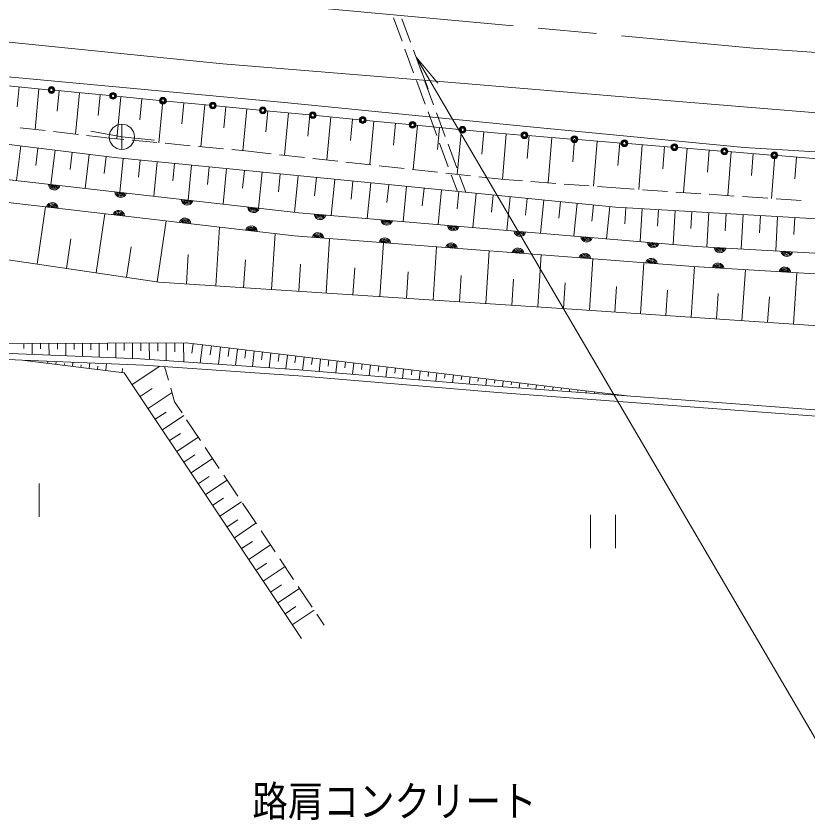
# Model space of a CAD drawing. Units: millimetres, scale not verified. Extents: x 40000 to 680000, y 20000 to 380000.
# Drawn here: x 406199 to 453554, y 236931 to 285006 of the extents above; entities that cross this region are included whole.
import ezdxf
from ezdxf.enums import TextEntityAlignment as Align

# ---------------------------------------------------------------- set-up
doc = ezdxf.new("R2010")
doc.units = ezdxf.units.MM
doc.header["$LTSCALE"] = 1000
doc.linetypes.add('CHAIN', pattern=[18.5, 12, -1.5, 3.5, -1.5])
for name, color, linetype, lineweight in [('M-BMK', 2, 'CHAIN', 13), ('M-STR-HTXT', 7, 'Continuous', 13), ('M-STR-STRC', 7, 'Continuous', 13), ('M-WORK', 1, 'Continuous', 13)]:
    doc.layers.add(name, color=color, linetype=linetype, lineweight=lineweight)
doc.styles.add('ＭＳ Ｐゴシック', font='')
doc.styles.get('ＭＳ Ｐゴシック').set_extended_font_data('MS PGothic')

# ---------------------------------------------------------------- blocks, each defined once
blk = doc.blocks.new('open_arrow')
at = {"color": 0, "linetype": 'Continuous', "lineweight": -2}
blk.add_lwpolyline([(7.5, 1.25), (0, 0), (7.5, -1.25)], dxfattribs=at)

msp = doc.modelspace()

# ---------------------------------------------------------------- linework, layer by layer
at = {"layer": 'M-BMK'}
msp.add_lwpolyline([(364052, 291204), (423977, 285520), (450299, 283096), (463116, 282169)], dxfattribs=at)
at = {"layer": 'M-STR-HTXT'}
msp.add_lwpolyline([(430116, 282549), (455642, 238988), (490720, 238988)], dxfattribs=at)
at = {"layer": 'M-STR-STRC'}
for p, q in [((405526, 280851), (408114, 280604)), ((408513, 280566), (409866, 280437)), ((409866, 280437), (411797, 280250)), ((412195, 280211), (414783, 279961)), ((415182, 279923), (417769, 279672)), ((418168, 279634), (420756, 279383)), ((421154, 279345), (423742, 279095)), ((424140, 279056), (426728, 278806)), ((427126, 278767), (429714, 278517)), ((430112, 278478), (432700, 278228)), ((433098, 278190), (435030, 278003)), ((435030, 278003), (436398, 277893)), ((436797, 277861), (439388, 277653)), ((439787, 277621), (442379, 277414)), ((442777, 277382), (445369, 277174)), ((445768, 277142), (448359, 276934)), ((448758, 276902), (451350, 276695)), ((451749, 276663), (454340, 276455))]:
    msp.add_line(p, q, dxfattribs=at)
for centre, radius in [((408314, 280585), 200), ((408314, 280585), 160), ((408314, 280585), 120), ((408314, 280585), 100), ((411996, 280231), 200), ((411996, 280231), 160), ((411996, 280231), 120), ((411996, 280231), 100), ((414982, 279942), 200), ((414982, 279942), 160), ((414982, 279942), 120), ((414982, 279942), 100), ((417969, 279653), 200), ((417969, 279653), 160), ((417969, 279653), 120), ((417969, 279653), 100), ((420955, 279364), 200), ((420955, 279364), 160), ((420955, 279364), 120), ((420955, 279364), 100), ((423941, 279075), 200), ((423941, 279075), 160), ((423941, 279075), 120), ((423941, 279075), 100), ((426927, 278786), 200), ((426927, 278786), 160), ((426927, 278786), 120), ((426927, 278786), 100), ((429913, 278498), 200), ((429913, 278498), 160), ((429913, 278498), 120), ((429913, 278498), 100), ((432899, 278209), 200), ((432899, 278209), 160), ((432899, 278209), 120), ((432899, 278209), 100), ((436597, 277877), 200), ((436597, 277877), 160), ((436597, 277877), 120), ((436597, 277877), 100), ((439588, 277637), 200), ((439588, 277637), 160), ((439588, 277637), 120), ((439588, 277637), 100), ((442578, 277398), 200), ((442578, 277398), 160), ((442578, 277398), 120), ((442578, 277398), 100), ((445568, 277158), 200), ((445568, 277158), 160), ((445568, 277158), 120), ((445568, 277158), 100), ((448559, 276918), 200), ((448559, 276918), 160), ((448559, 276918), 120), ((448559, 276918), 100), ((451549, 276679), 200), ((451549, 276679), 160), ((451549, 276679), 120), ((451549, 276679), 100)]:
    msp.add_circle(centre, radius, dxfattribs=at)
at = {"layer": 'M-WORK'}
for p, q in [((429284, 283496), (428766, 284903)), ((429788, 283442), (429269, 284850)), ((429975, 281619), (429457, 283027)), ((430479, 281565), (429960, 282973)), ((406374, 280770), (406260, 279578)), ((430666, 279742), (430148, 281150)), ((431170, 279689), (430652, 281096)), ((407567, 280656), (407335, 278226)), ((408782, 280540), (408666, 279325)), ((409997, 280424), (409757, 277948)), ((411235, 280304), (411115, 279066)), ((412473, 280185), (412230, 277673)), ((413729, 280063), (413607, 278807)), ((414985, 279942), (414742, 277433)), ((416239, 279820), (416117, 278566)), ((417493, 279699), (417251, 277195)), ((418745, 279578), (418624, 278326)), ((419997, 279457), (419755, 276956)), ((421248, 279336), (421127, 278085)), ((422498, 279215), (422253, 276682)), ((423764, 279092), (423642, 277826)), ((425031, 278970), (424782, 276403)), ((426314, 278846), (426190, 277562)), ((431357, 277866), (430839, 279273)), ((431861, 277812), (431343, 279219)), ((412522, 278532), (412522, 277032)), ((427598, 278722), (427346, 276119)), ((428899, 278596), (428773, 277295)), ((430200, 278470), (429945, 275832)), ((407937, 278157), (406446, 278328)), ((409923, 277929), (408433, 278100)), ((411812, 277712), (410420, 277872)), ((431519, 278342), (431392, 277023)), ((432838, 278215), (432579, 275540)), ((434175, 278085), (434046, 276748)), ((435513, 277964), (435295, 275240)), ((412635, 277634), (411812, 277712)), ((414626, 277444), (413133, 277587)), ((416617, 277255), (415124, 277397)), ((432049, 275989), (431530, 277396)), ((436875, 277855), (436766, 276493)), ((438237, 277746), (438019, 275033)), ((439593, 277637), (439485, 276280)), ((440950, 277528), (440734, 274830)), ((442299, 277420), (442191, 276071)), ((406477, 277236), (406229, 275164)), ((407504, 277109), (407379, 276068)), ((408531, 276983), (408285, 274930)), ((418608, 277065), (417115, 277207)), ((419929, 276939), (419106, 277018)), ((421456, 276771), (419929, 276939)), ((432552, 275935), (432034, 277343)), ((443648, 277312), (443434, 274637)), ((444986, 277205), (444878, 275867)), ((446323, 277098), (446111, 274453)), ((447645, 276992), (447539, 275669)), ((409552, 276857), (409428, 275828)), ((410573, 276732), (410329, 274697)), ((411587, 276607), (411465, 275590)), ((412603, 276494), (412402, 274461)), ((423444, 276551), (421953, 276716)), ((425432, 276331), (423941, 276496)), ((448968, 276886), (448758, 274272)), ((450274, 276781), (450170, 275474)), ((451581, 276676), (451374, 274093)), ((452873, 276573), (452769, 275281)), ((413620, 276393), (413519, 275377)), ((414636, 276292), (414432, 274230)), ((415667, 276190), (415565, 275159)), ((416698, 276088), (416491, 273995)), ((417745, 275984), (417641, 274938)), ((427420, 276111), (425929, 276276)), ((429407, 275891), (427917, 276056)), ((418791, 275881), (418581, 273757)), ((419853, 275775), (419748, 274714)), ((420915, 275670), (420701, 273516)), ((421992, 275564), (421885, 274486)), ((431395, 275671), (429904, 275836)), ((433383, 275452), (431892, 275616)), ((432592, 274514), (432221, 275520)), ((423069, 275457), (422852, 273271)), ((424162, 275348), (424054, 274256)), ((425255, 275240), (425041, 273079)), ((426336, 275133), (426229, 274052)), ((427416, 275026), (427205, 272896)), ((433094, 274465), (432725, 275466)), ((435407, 275228), (433880, 275397)), ((436490, 275147), (435407, 275228)), ((438485, 274998), (436989, 275110)), ((428482, 274921), (428376, 273855)), ((429547, 274815), (429339, 272716)), ((430596, 274712), (430493, 273662)), ((431646, 274608), (431442, 272538)), ((440479, 274849), (438983, 274961)), ((442061, 274731), (440978, 274812)), ((443166, 274655), (442061, 274731)), ((445161, 274518), (443665, 274621)), ((432681, 274506), (432579, 273471)), ((433716, 274403), (433514, 272363)), ((434736, 274303), (434635, 273283)), ((435756, 274202), (435557, 272191)), ((436762, 274102), (436662, 273097)), ((447157, 274382), (445660, 274484)), ((449152, 274245), (447655, 274348)), ((451147, 274108), (449651, 274211)), ((453142, 273972), (451646, 274074)), ((407454, 270171), (407960, 273598)), ((437767, 274003), (437571, 272021)), ((438758, 273905), (438660, 272914)), ((439750, 273807), (439557, 271853)), ((440727, 273711), (440630, 272734)), ((441704, 273614), (441513, 271688)), ((442669, 273545), (442613, 272578)), ((410988, 269650), (411509, 273184)), ((443635, 273489), (443521, 271518)), ((444620, 273432), (444563, 272447)), ((445605, 273375), (445489, 271352)), ((446617, 273317), (446558, 272305)), ((447628, 273258), (447509, 271199)), ((448658, 273199), (448598, 272169)), ((449687, 273139), (449569, 271083)), ((450716, 273080), (450656, 272052)), ((414632, 269113), (415169, 272756)), ((451744, 273020), (451625, 270967)), ((452771, 272961), (452711, 271934)), ((418140, 268874), (418370, 272383)), ((409221, 269910), (409482, 271677)), ((421479, 268655), (421698, 271994)), ((424736, 268441), (424949, 271698)), ((412810, 269381), (413079, 271203)), ((427956, 268230), (428168, 271451)), ((431141, 268021), (431350, 271206)), ((416385, 268989), (416500, 270743)), ((434290, 267815), (434496, 270964)), ((437403, 267611), (437607, 270724)), ((419809, 268764), (419919, 270434)), ((440484, 267406), (440692, 270487)), ((443536, 267200), (443743, 270252)), ((423107, 268548), (423214, 270177)), ((426346, 268336), (426452, 269946)), ((429549, 268126), (429653, 269718)), ((446562, 266995), (446766, 270021)), ((449610, 266788), (449817, 269837)), ((432715, 267918), (432818, 269492)), ((435846, 267713), (435948, 269269)), ((452682, 266581), (452890, 269652)), ((438943, 267510), (439044, 269050)), ((442010, 267303), (442113, 268829)), ((445049, 267097), (445151, 268610)), ((448086, 266892), (448189, 268416)), ((451146, 266685), (451250, 268220)), ((406667, 265424), (406668, 265121)), ((407167, 265426), (407170, 264775)), ((407667, 265428), (407668, 265102)), ((408167, 265430), (408170, 264734)), ((408667, 265432), (408668, 265084)), ((409167, 265434), (409170, 264694)), ((409667, 265436), (409668, 265066)), ((410167, 265438), (410170, 264653)), ((410667, 265440), (410669, 265047)), ((411167, 265442), (411170, 264613)), ((411667, 265444), (411669, 265029)), ((412167, 265446), (412170, 264573)), ((412667, 265447), (412669, 265011)), ((413167, 265449), (413171, 264532)), ((413667, 265451), (413669, 264993)), ((414167, 265453), (414171, 264476)), ((414667, 265455), (414669, 264966)), ((415167, 265457), (415171, 264406)), ((415693, 265459), (415695, 264934)), ((416218, 265461), (416223, 264333)), ((416780, 265413), (416712, 264853)), ((417340, 265346), (417210, 264264)), ((417881, 265281), (417816, 264740)), ((418422, 265216), (418298, 264188)), ((418935, 265154), (418873, 264640)), ((419449, 265092), (419331, 264116)), ((419945, 265032), (419887, 264544)), ((420442, 264972), (420330, 264047)), ((420938, 264913), (420882, 264450)), ((421435, 264853), (421329, 263977)), ((421931, 264793), (421878, 264355)), ((422427, 264733), (422328, 263908)), ((422924, 264673), (422874, 264261)), ((423420, 264614), (423326, 263835)), ((423917, 264554), (423870, 264165)), ((424413, 264494), (424324, 263752)), ((424909, 264434), (424865, 264063)), ((408083, 264235), (408093, 264318)), ((408579, 264175), (408600, 264339)), ((409076, 264114), (409091, 264237)), ((409572, 264054), (409602, 264299)), ((410068, 263993), (410088, 264156)), ((410565, 263932), (410604, 264258)), ((411061, 263872), (411086, 264075)), ((411557, 263811), (411607, 264218)), ((413148, 262962), (414797, 264061)), ((415076, 264042), (415310, 263229)), ((425406, 264375), (425321, 263668)), ((425902, 264315), (425860, 263962)), ((426399, 264255), (426318, 263585)), ((426895, 264195), (426855, 263860)), ((427391, 264135), (427315, 263502)), ((427888, 264076), (427850, 263759)), ((428384, 264016), (428312, 263418)), ((428881, 263956), (428845, 263657)), ((412540, 263691), (412569, 263922)), ((429377, 263896), (429309, 263335)), ((429874, 263837), (429840, 263556)), ((430370, 263777), (430307, 263251)), ((430866, 263717), (430835, 263454)), ((431363, 263657), (431304, 263168)), ((431859, 263597), (431830, 263353)), ((432356, 263538), (432301, 263084)), ((432852, 263478), (432825, 263251)), ((433348, 263418), (433298, 263001)), ((433845, 263358), (433820, 263150)), ((434341, 263299), (434295, 262917)), ((434838, 263239), (434815, 263048)), ((435334, 263179), (435293, 262838)), ((435831, 263119), (435810, 262949)), ((436327, 263059), (436291, 262765)), ((436823, 263000), (436806, 262852)), ((413623, 262250), (414336, 262725)), ((415448, 262748), (415682, 261936)), ((437320, 262940), (437290, 262691)), ((437816, 262880), (437801, 262755)), ((438313, 262820), (438288, 262617)), ((438809, 262761), (438797, 262659)), ((439305, 262701), (439286, 262543)), ((439802, 262641), (439792, 262562)), ((440298, 262581), (440285, 262469)), ((440795, 262521), (440788, 262465)), ((414098, 261537), (415524, 262487)), ((415682, 261936), (416122, 261279)), ((414526, 260896), (415167, 261323)), ((414953, 260255), (416235, 261110)), ((416400, 260864), (417234, 259617)), ((415381, 259613), (416024, 260041)), ((415810, 258970), (417094, 259827)), ((417513, 259202), (418347, 257955)), ((416239, 258327), (416882, 258756)), ((416668, 257683), (417955, 258541)), ((417097, 257039), (417742, 257468)), ((417527, 256394), (418817, 257254)), ((418625, 257540), (419460, 256293)), ((407573, 255050), (407573, 257050)), ((417958, 255748), (418604, 256179)), ((418389, 255102), (419681, 255963)), ((419738, 255878), (420572, 254631)), ((418820, 254455), (419467, 254886)), ((440548, 255186), (440548, 253186)), ((442048, 253186), (442048, 255186)), ((419252, 253808), (420546, 254670)), ((420850, 254216), (421685, 252969)), ((419684, 253159), (420332, 253591)), ((420116, 252511), (421413, 253375)), ((421963, 252554), (422797, 251307)), ((420549, 251861), (421199, 252294)), ((420982, 251211), (422282, 252078)), ((421416, 250560), (422067, 250994)), ((421850, 249909), (423152, 250777)), ((423075, 250892), (423910, 249645)), ((422285, 249257), (422937, 249692)), ((422720, 248605), (424024, 249475)), ((424188, 249230), (424627, 248574))]:
    msp.add_line(p, q, dxfattribs=at)
for points in [[(495404, 276307), (484511, 277016), (473689, 277789), (460364, 278709), (446081, 279869), (432996, 280973), (418566, 282151), (405388, 283494), (387738, 285188), (372591, 286697), (356357, 288225), (342793, 289550), (328032, 291022), (313861, 292458), (295787, 294188), (275045, 296083), (262971, 297188), (245505, 298973), (232394, 300171)], [(499397, 264854), (497460, 272144), (495877, 274150), (481130, 275098), (458602, 276598), (449740, 277150), (436323, 278447), (422244, 279828), (404409, 281484), (384615, 283361), (360541, 285736), (344998, 287171), (323906, 289131), (307424, 290677), (290805, 292251), (277029, 293604), (254777, 295674), (239841, 297082), (233207, 297736)], [(368363, 282379), (379167, 280575), (386032, 279673), (396541, 278458), (412094, 276544), (428253, 274943), (442038, 273581), (460673, 272504), (478011, 271373), (490545, 271014), (496363, 271752)], [(333112, 280828), (363184, 277959), (376829, 276634), (381991, 274218), (402476, 270905), (414741, 269097), (439440, 267477), (463021, 265880), (478799, 265080), (490047, 264523), (493532, 261799), (498320, 262977), (499397, 264854), (506825, 265581), (513362, 264364), (539821, 264736), (546640, 264874), (564521, 266233)], [(414477, 277588), (412522, 277782), (410673, 278128)], [(384630, 277624), (423107, 273242), (446898, 271233), (490465, 268776)], [(488116, 267533), (446684, 270026), (422831, 271861), (384000, 276397)], [(400187, 265121), (402213, 265407), (416376, 265462), (442741, 262287)], [(488024, 258628), (482163, 259655), (476733, 260262), (471396, 260465), (467052, 260520), (458181, 261146), (448960, 261827), (434788, 262876), (423138, 263851), (413623, 264514), (406334, 264808), (400187, 265121), (396985, 263667), (389549, 259029), (383052, 254612)], [(487923, 258238), (482384, 259268), (476954, 259876), (471617, 260078), (467273, 260133), (458402, 260759), (449181, 261440), (435009, 262489), (423359, 263465), (413844, 264127), (406555, 264422), (400408, 264735), (397206, 263281), (389770, 258643), (383273, 254225)], [(423275, 247773), (412673, 263675), (406555, 264422)]]:
    msp.add_lwpolyline(points, dxfattribs=at)
msp.add_circle((412522, 277782), 750, dxfattribs=at)
for centre, radius, start, end in [((408482, 274962), 354, 182.3, 344.7052), ((408482, 274962), 283, 184.524, 342.4812), ((408482, 274962), 212, 188.2704, 338.7348), ((408482, 274962), 142, 195.9821, 331.0231), ((408482, 274962), 100, 206.2998, 320.7054), ((412456, 274509), 354, 182.3, 344.7052), ((412456, 274509), 283, 184.524, 342.4812), ((412456, 274509), 212, 188.2704, 338.7348), ((412456, 274509), 142, 195.9821, 331.0231), ((412456, 274509), 100, 206.2998, 320.7054), ((416430, 274057), 354, 182.3, 344.7052), ((416430, 274057), 283, 184.524, 342.4812), ((416430, 274057), 212, 188.2704, 338.7348), ((408354, 273498), 354, 2.1353, 164.5405), ((408354, 273498), 283, 4.3594, 162.3165), ((408354, 273498), 212, 8.1057, 158.5702), ((408354, 273498), 142, 15.8174, 150.8584), ((408354, 273498), 100, 26.1351, 140.5408), ((416430, 274057), 142, 195.9821, 331.0231), ((416430, 274057), 100, 206.2998, 320.7054), ((420404, 273604), 354, 182.3, 344.7052), ((420404, 273604), 283, 184.524, 342.4812), ((420404, 273604), 212, 188.2704, 338.7348), ((420404, 273604), 142, 195.9821, 331.0231), ((420404, 273604), 100, 206.2998, 320.7054), ((412327, 273034), 354, 2.1353, 164.5405), ((412327, 273034), 283, 4.3594, 162.3165), ((412327, 273034), 212, 8.1057, 158.5702), ((412327, 273034), 142, 15.8174, 150.8584), ((412327, 273034), 100, 26.1351, 140.5408), ((424381, 273189), 354, 183.9719, 346.377), ((424381, 273189), 283, 186.1959, 344.153), ((424381, 273189), 212, 189.9422, 340.4067), ((424381, 273189), 142, 197.654, 332.695), ((424381, 273189), 100, 207.9716, 322.3773), ((416300, 272570), 354, 2.1353, 164.5405), ((416300, 272570), 283, 4.3594, 162.3165), ((416300, 272570), 212, 8.1057, 158.5702), ((416300, 272570), 142, 15.8174, 150.8584), ((416300, 272570), 100, 26.1351, 140.5408), ((428367, 272852), 354, 183.9719, 346.377), ((428367, 272852), 283, 186.1959, 344.153), ((428367, 272852), 212, 189.9422, 340.4067), ((428367, 272852), 142, 197.654, 332.695), ((428367, 272852), 100, 207.9716, 322.3773), ((420273, 272106), 354, 2.1353, 164.5405), ((420273, 272106), 283, 4.3594, 162.3165), ((420273, 272106), 212, 8.1057, 158.5702), ((420273, 272106), 142, 15.8174, 150.8584), ((420273, 272106), 100, 26.1351, 140.5408), ((432353, 272516), 354, 183.9719, 346.377), ((432353, 272516), 283, 186.1959, 344.153), ((432353, 272516), 212, 189.9422, 340.4067), ((432353, 272516), 142, 197.654, 332.695), ((432353, 272516), 100, 207.9716, 322.3773), ((436338, 272179), 354, 183.9719, 346.377), ((436338, 272179), 283, 186.1959, 344.153), ((436338, 272179), 212, 189.9422, 340.4067), ((436338, 272179), 142, 197.654, 332.695), ((436338, 272179), 100, 207.9716, 322.3773), ((424253, 271698), 354, 4.3962, 166.8014), ((424253, 271698), 283, 6.6202, 164.5773), ((424253, 271698), 212, 10.3665, 160.831), ((424253, 271698), 142, 18.0783, 153.1192), ((424253, 271698), 100, 28.3959, 142.8016), ((428241, 271391), 354, 4.3962, 166.8014), ((428241, 271391), 283, 6.6202, 164.5773), ((440324, 271843), 354, 183.9719, 346.377), ((440324, 271843), 283, 186.1959, 344.153), ((440324, 271843), 212, 189.9422, 340.4067), ((440324, 271843), 142, 197.654, 332.695), ((440324, 271843), 100, 207.9716, 322.3773), ((428241, 271391), 212, 10.3665, 160.831), ((428241, 271391), 142, 18.0783, 153.1192), ((428241, 271391), 100, 28.3959, 142.8016), ((432230, 271084), 354, 4.3962, 166.8014), ((432230, 271084), 283, 6.6202, 164.5773), ((432230, 271084), 212, 10.3665, 160.831), ((432230, 271084), 142, 18.0783, 153.1192), ((432230, 271084), 100, 28.3959, 142.8016), ((444310, 271506), 354, 183.9719, 346.377), ((444310, 271506), 283, 186.1959, 344.153), ((444310, 271506), 212, 189.9422, 340.4067), ((444310, 271506), 142, 197.654, 332.695), ((444310, 271506), 100, 207.9716, 322.3773), ((448297, 271209), 354, 185.5695, 347.9747), ((448297, 271209), 283, 187.7935, 345.7506), ((448297, 271209), 212, 191.5399, 342.0043), ((448297, 271209), 142, 199.2516, 334.2926), ((448297, 271209), 100, 209.5693, 323.9749), ((436218, 270777), 354, 4.3962, 166.8014), ((436218, 270777), 283, 6.6202, 164.5773), ((436218, 270777), 212, 10.3665, 160.831), ((436218, 270777), 142, 18.0783, 153.1192), ((436218, 270777), 100, 28.3959, 142.8016), ((440206, 270470), 354, 4.3962, 166.8014), ((440206, 270470), 283, 6.6202, 164.5773), ((440206, 270470), 212, 10.3665, 160.831), ((452291, 270983), 354, 185.5695, 347.9747), ((452291, 270983), 283, 187.7935, 345.7506), ((452291, 270983), 212, 191.5399, 342.0043), ((452291, 270983), 142, 199.2516, 334.2926), ((452291, 270983), 100, 209.5693, 323.9749), ((440206, 270470), 142, 18.0783, 153.1192), ((440206, 270470), 100, 28.3959, 142.8016), ((444194, 270163), 354, 4.3962, 166.8014), ((444194, 270163), 283, 6.6202, 164.5773), ((444194, 270163), 212, 10.3665, 160.831), ((444194, 270163), 142, 18.0783, 153.1192), ((444194, 270163), 100, 28.3959, 142.8016), ((448185, 269881), 354, 5.355, 167.7602), ((448185, 269881), 283, 7.579, 165.5361), ((448185, 269881), 212, 11.3254, 161.7898), ((448185, 269881), 142, 19.0371, 154.0781), ((448185, 269881), 100, 29.3547, 143.7604), ((452178, 269641), 354, 5.355, 167.7602), ((452178, 269641), 283, 7.579, 165.5361), ((452178, 269641), 212, 11.3254, 161.7898), ((452178, 269641), 142, 19.0371, 154.0781), ((452178, 269641), 100, 29.3547, 143.7604)]:
    msp.add_arc(centre, radius, start, end, dxfattribs=at)

# ---------------------------------------------------------------- block references
at = {"layer": 'M-STR-HTXT', "xscale": 267, "yscale": 267, "rotation": 300.4}
msp.add_blockref('open_arrow', (430116, 282549), dxfattribs=at)

# ---------------------------------------------------------------- texts
at = {"layer": 'M-STR-HTXT', "style": 'ＭＳ Ｐゴシック', "width": 0.85}
msp.add_text('路肩コンクリート', height=1833, dxfattribs=at).set_placement((428827, 236586), align=Align.BOTTOM_CENTER)

doc.saveas('drawing.dxf')
